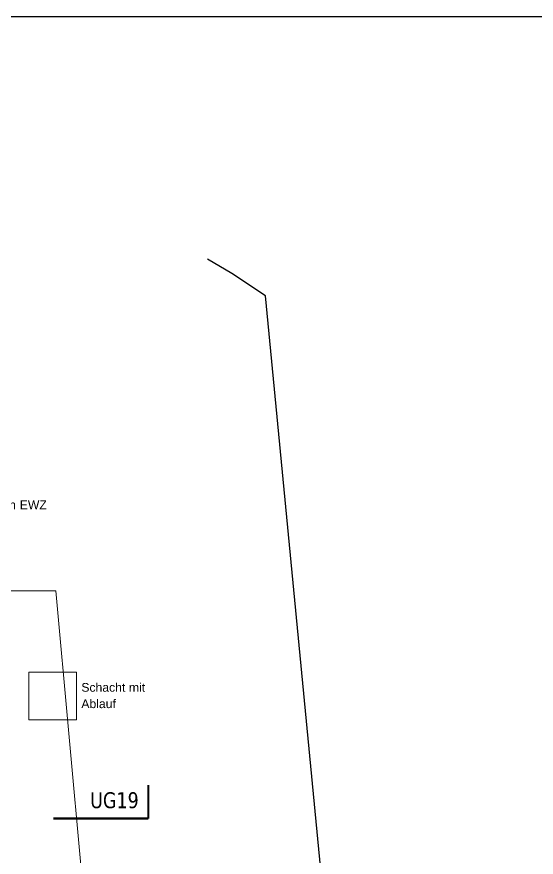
# Model space of a CAD drawing. Extents: x -1132 to 613, y -179 to 712.
# Drawn here: x 62.4 to 192.7, y 495.5 to 706.5 of the extents above; entities that cross this region are included whole.
import ezdxf
from ezdxf.lldxf.tags import DXFTag

# ---------------------------------------------------------------- set-up
doc = ezdxf.new("R2010")
doc.units = 0
doc.layers.get('0').update_dxf_attribs({"lineweight": 13})
for name, color, linetype, lineweight, true_color in [('A-DETL-____-OTLN', 5, 'Continuous', 9, 0x0000ff), ('C-PROP-LINE-OTLN', 7, '_Grundgrenze_', 25, 0x800000), ('EL01_WAN_Verteiler', 1, 'Continuous', 13, 0xff0000), ('G-____-____-SYMB', 7, 'Strichpunkt - Weit', 5, 0x008080)]:
    doc.layers.add(name, color=color, linetype=linetype, lineweight=lineweight, true_color=true_color)
doc.styles.get("Standard").update_dxf_attribs({"font": 'arial.ttf'})
tags = doc.linetypes.add('_Grundgrenze_', pattern=[0.45, 0.2, -0.05, 0.05, -0.05, 0.05, -0.05]).pattern_tags.tags
tags[14:15] = [DXFTag(74, 4), DXFTag(75, 0), DXFTag(340, '0'), DXFTag(46, 1.0), DXFTag(50, 0.0), DXFTag(44, 0.0), DXFTag(45, 0.0)]
tags[12:13] = [DXFTag(74, 4), DXFTag(75, 0), DXFTag(340, '0'), DXFTag(46, 1.0), DXFTag(50, 0.0), DXFTag(44, 0.0), DXFTag(45, 0.0)]
tags[10:11] = [DXFTag(74, 4), DXFTag(75, 0), DXFTag(340, '0'), DXFTag(46, 1.0), DXFTag(50, 0.0), DXFTag(44, 0.0), DXFTag(45, 0.0)]
tags[8:9] = [DXFTag(74, 4), DXFTag(75, 0), DXFTag(340, '0'), DXFTag(46, 1.0), DXFTag(50, 0.0), DXFTag(44, 0.0), DXFTag(45, 0.0)]
tags[6:7] = [DXFTag(74, 4), DXFTag(75, 0), DXFTag(340, '0'), DXFTag(46, 1.0), DXFTag(50, 0.0), DXFTag(44, 0.0), DXFTag(45, 0.0)]
tags[4:5] = [DXFTag(74, 4), DXFTag(75, 0), DXFTag(340, '0'), DXFTag(46, 1.0), DXFTag(50, 0.0), DXFTag(44, 0.0), DXFTag(45, 0.0)]
tags = doc.linetypes.add('_Schnittlinie_', pattern=[0.3, 0.15, -0.05, 0.05, -0.05]).pattern_tags.tags
tags[10:11] = [DXFTag(74, 4), DXFTag(75, 0), DXFTag(340, '0'), DXFTag(46, 1.0), DXFTag(50, 0.0), DXFTag(44, 0.0), DXFTag(45, 0.0)]
tags[8:9] = [DXFTag(74, 4), DXFTag(75, 0), DXFTag(340, '0'), DXFTag(46, 1.0), DXFTag(50, 0.0), DXFTag(44, 0.0), DXFTag(45, 0.0)]
tags[6:7] = [DXFTag(74, 4), DXFTag(75, 0), DXFTag(340, '0'), DXFTag(46, 1.0), DXFTag(50, 0.0), DXFTag(44, 0.0), DXFTag(45, 0.0)]
tags[4:5] = [DXFTag(74, 4), DXFTag(75, 0), DXFTag(340, '0'), DXFTag(46, 1.0), DXFTag(50, 0.0), DXFTag(44, 0.0), DXFTag(45, 0.0)]
tags = doc.linetypes.add('_Strichliert - Fein_', pattern=[0.15, 0.1, -0.05]).pattern_tags.tags
tags[6:7] = [DXFTag(74, 4), DXFTag(75, 0), DXFTag(340, '0'), DXFTag(46, 1.0), DXFTag(50, 0.0), DXFTag(44, 0.0), DXFTag(45, 0.0)]
tags[4:5] = [DXFTag(74, 4), DXFTag(75, 0), DXFTag(340, '0'), DXFTag(46, 1.0), DXFTag(50, 0.0), DXFTag(44, 0.0), DXFTag(45, 0.0)]
tags = doc.linetypes.add('Strichpunkt - Weit', pattern=[0.5, 0.2, -0.15, 0, -0.15]).pattern_tags.tags
tags[10:11] = [DXFTag(74, 4), DXFTag(75, 0), DXFTag(340, '0'), DXFTag(46, 1.0), DXFTag(50, 0.0), DXFTag(44, 0.0), DXFTag(45, 0.0)]
tags[8:9] = [DXFTag(74, 4), DXFTag(75, 0), DXFTag(340, '0'), DXFTag(46, 1.0), DXFTag(50, 0.0), DXFTag(44, 0.0), DXFTag(45, 0.0)]
tags[6:7] = [DXFTag(74, 4), DXFTag(75, 0), DXFTag(340, '0'), DXFTag(46, 1.0), DXFTag(50, 0.0), DXFTag(44, 0.0), DXFTag(45, 0.0)]
tags[4:5] = [DXFTag(74, 4), DXFTag(75, 0), DXFTag(340, '0'), DXFTag(46, 1.0), DXFTag(50, 0.0), DXFTag(44, 0.0), DXFTag(45, 0.0)]

# ---------------------------------------------------------------- blocks, each defined once
blk = doc.blocks.new('Referenz-A0UNPDE96I', base_point=(-1115.89, -117.37))
at = {"layer": 'A-DETL-____-OTLN', "color": 0, "linetype": '_Strichliert - Fein_', "ltscale": 0.13}
for p, q in [((72.2, 562.36), (-1107.61, 562.36)), ((89.61, 371.06), (72.2, 562.36))]:
    blk.add_line(p, q, dxfattribs=at)
at = {"layer": 'C-PROP-LINE-OTLN', "color": 0, "linetype": '_Grundgrenze_', "lineweight": -2, "ltscale": 0.25}
for p, q in [((116.32, 642.06), (110.21, 645.66)), ((124.79, 636.48), (116.32, 642.06)), ((146.59, 410.02), (124.79, 636.48))]:
    blk.add_line(p, q, dxfattribs=at)
at = {"layer": 'G-____-____-SYMB', "color": 0, "linetype": 'Continuous', "lineweight": 40, "ltscale": 0.4}
blk.add_line((95.33, 513.6), (95.33, 505.18), dxfattribs=at)
at = {"layer": 'G-____-____-SYMB', "color": 0, "linetype": '_Schnittlinie_', "lineweight": 70, "ltscale": 0.7}
blk.add_line((71.64, 505.18), (95.33, 505.18), dxfattribs=at)
at = {"layer": 'G-____-____-SYMB', "color": 0, "linetype": 'Continuous', "ltscale": 0.13, "insert": (80.8, 511.79), "char_height": 4, "attachment_point": 1}
blk.add_mtext('{\\W0.8;\\fVerdana;UG19}', dxfattribs=at)
blk = doc.blocks.new('MText-A0UNPEQR6I', base_point=(7.48, 582.87))
at = {"color": 0, "lineweight": -2, "char_height": 2.1875, "attachment_point": 1}
for s, insert in [('{\\fArial;LWL}', (7.48, 605.54)), ('{\\fArial;Swisscom}', (14.52, 605.54)), ('{\\fArial;Rohr}', (11.46, 601.45)), ('{\\fArial;1x}', (7.48, 601.45)), ('{\\fArial;PE100}', (18.92, 601.45)), ('{\\fArial;Lieferung}', (7.48, 597.33)), ('{\\fArial;EWZ}', (21.08, 597.33)), ('{\\fArial;-1x}', (7.48, 593.23)), ('{\\fArial;Kerbohrungen}', (12.7, 593.23)), ('{\\fArial;Ø150mm}', (32.8, 593.23)), ('{\\fArial;bauseits}', (46.28, 593.23)), ('{\\fArial;-Abdichtung}', (7.48, 589.14)), ('{\\fArial;Aussen}', (24.52, 589.14)), ('{\\fArial;Bauseits}', (35.79, 589.14)), ('{\\fArial;-Abdichtung}', (7.48, 585.06)), ('{\\fArial;innerhalb}', (24.73, 585.06)), ('{\\fArial;des}', (38.04, 585.06)), ('{\\fArial;Rohres}', (43.95, 585.06)), ('{\\fArial;durch}', (54.51, 585.06)), ('{\\fArial;EWZ}', (63.14, 585.06))]:
    blk.add_mtext(s, dxfattribs=dict(at, insert=insert))
blk = doc.blocks.new('Bodendose (multi) UP-A0UNPGAX6I', base_point=(65.42, 529.99))
at = {"color": 0, "lineweight": -2}
for p, q in [((65.42, 541.92), (77.35, 541.92)), ((65.42, 529.99), (65.42, 541.92)), ((77.35, 541.92), (77.35, 529.99)), ((77.35, 529.99), (65.42, 529.99))]:
    blk.add_line(p, q, dxfattribs=at)
blk = doc.blocks.new('MText-A0UNPGAZ6I', base_point=(78.59, 532.92))
at = {"color": 0, "lineweight": -2, "char_height": 2.1875, "attachment_point": 1}
for s, insert in [('{\\fArial;Schacht}', (78.59, 539.22)), ('{\\fArial;mit}', (90.53, 539.22)), ('{\\fArial;Ablauf}', (78.59, 535.11))]:
    blk.add_mtext(s, dxfattribs=dict(at, insert=insert))

msp = doc.modelspace()

# ---------------------------------------------------------------- linework, layer by layer
at = {"color": 0, "linetype": 'ByBlock', "lineweight": -2, "ltscale": 0.13}
msp.add_line((607.58, 706.53), (-1132.42, 706.53), dxfattribs=at)

# ---------------------------------------------------------------- block references
at = {"color": 9, "lineweight": 25, "ltscale": 0.25, "true_color": 0xc0c0c0}
msp.add_blockref('Referenz-A0UNPDE96I', (-1115.89, -117.37), dxfattribs=at)
at = {"layer": 'EL01_WAN_Verteiler', "linetype": 'Continuous', "ltscale": 1.3}
for name, p in [('MText-A0UNPEQR6I', (7.48, 582.87)), ('MText-A0UNPGAZ6I', (78.59, 532.92))]:
    msp.add_blockref(name, p, dxfattribs=at)
at = {"layer": 'EL01_WAN_Verteiler', "linetype": 'Continuous', "ltscale": 0.13}
msp.add_blockref('Bodendose (multi) UP-A0UNPGAX6I', (65.42, 529.99), dxfattribs=at)

doc.saveas('drawing.dxf')
